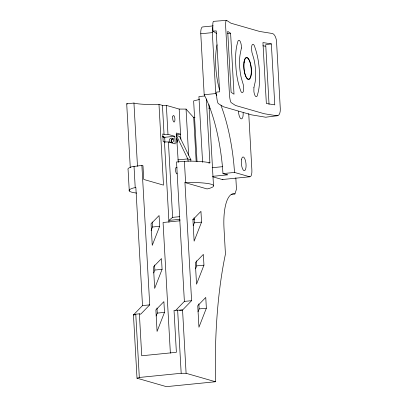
<?xml version="1.0" encoding="UTF-8"?>
<svg xmlns="http://www.w3.org/2000/svg" width="407" height="407" viewBox="0 0 407 407"><rect width="100%" height="100%" fill="white"/><g stroke="black" fill="none" stroke-linecap="round" stroke-linejoin="round"><path stroke-width="0.61" d="M190.842 161.065L190.903 159.809L179.538 136.426L176.414 135.521L187.78 158.908L188.151 161.335M129.273 190.944L128.083 169.617A42.318 5.23 -3.2 0 1 131.919 166.733L141.88 165.425L149.725 304.868L142.506 305.586L133.465 314.916L137.006 378.2L166.392 386.65L215.481 381.746L215.445 378.739A271.372 89.891 84.3 0 1 225.442 254.075L224.003 228.286A38.446 12.734 84.3 0 1 234.936 193.951L236.467 189.143L235.831 177.813M151.114 230.479L152.462 227.014L152.177 221.952M159.681 226.292L152.259 245.335L151.058 223.814L159.076 215.532L159.681 226.292L152.462 227.014M153.744 272.944L154.869 270.06L154.584 264.993M162.088 269.337L154.665 288.38L153.464 266.86L161.482 258.577L162.088 269.337L154.869 270.06M156.151 315.985L157.275 313.1L156.99 308.038M193.208 225.717L194.332 222.833L194.047 217.765M164.494 312.378L157.071 331.42L155.871 309.9L163.889 301.618L164.494 312.378L157.275 313.1M201.551 222.11L194.129 241.153L192.928 219.632L200.946 211.35L201.551 222.11L194.332 222.833M195.614 268.757L196.739 265.873L196.454 260.811M203.958 265.15L196.535 284.193L195.335 262.673L203.352 254.39L203.958 265.15L196.739 265.873M198.021 311.803L199.145 308.918L198.86 303.851M206.364 308.196L198.942 327.238L197.741 305.718L205.759 297.436L206.364 308.196L199.145 308.918M176.826 142.954L177.269 141.789A3.846 3.597 -73.9 0 0 176.75 138.935M149.725 304.868L140.685 314.199L139.382 313.822L135.77 314.184L133.465 314.916L135.272 314.738M175.768 310.292L184.376 301.404L191.595 300.681L184.946 182.575L189.296 182.453A42.318 5.23 -3.2 0 1 209.63 188.299L207.071 188.934L184.946 182.575M191.595 300.681L182.555 310.012L179.548 310.312M179.528 216.682L172.624 217.374L168.859 220.406L180.001 219.297M137.006 378.2L139.311 377.467L181.181 373.28L186.096 373.295L215.481 381.746M142.506 305.586L135.857 187.479L133.114 188.065A42.318 5.23 -3.2 0 0 136.716 193.086M271.362 43.915L262.942 42.562L266.351 103.51L274.771 104.858L271.362 43.915L265.705 44.628L269.042 104.304M277.874 115.669L266.56 117.099A7.687 3.76 82.8 0 1 265.583 117.201L251.735 114.896L223.519 106.782L218.32 103.612A7.687 1.262 85.6 0 1 216.575 95.131L216.402 92.084L219.617 91.834L216.209 30.891L212.998 31.136L212.825 28.088A7.687 1.262 85.6 0 1 213.721 21.337L226.577 20.35L230.932 23.204L259.671 31.466L272.298 33.496A7.687 3.76 82.8 0 1 276.551 41.728L280.296 108.766A7.687 3.76 82.8 0 1 276.897 115.771L264.27 113.746L235.531 105.479L231.176 102.625A7.687 1.262 85.6 0 1 229.431 94.144L225.682 27.101A7.687 1.262 85.6 0 1 226.577 20.35M213.299 25.88L202.961 26.908A7.687 2.549 84.3 0 0 200.778 33.776L204.182 94.724A92.847 30.754 84.3 0 1 222.385 166.102L222.99 173.585L227.432 174.862L212.769 176.328M200.778 33.776L212.327 32.621A7.687 2.549 84.3 0 1 212.79 27.457M204.182 94.724L215.735 93.569A92.847 30.754 84.3 0 1 216.783 95.665M130.276 167.659L126.704 103.78L133.944 103.057A34.6 4.279 -3.2 0 0 151.775 104.497L158.984 104.385L162.429 105.372L166.361 105.382L179.166 109.066L186.045 109.086L193.722 117.633L196.154 161.086M204.716 95.986L198.916 96.566L202.594 162.342M208.852 108.293L210.073 108.17M193.722 117.633L194.973 117.511M176.15 134.646L180.571 134.208L176.389 133.003L178.271 162.352M162.841 136.772L164.667 137.296L174.776 136.289L175.198 143.905L168.406 141.951L164.474 141.941L163.166 141.565L162.744 133.949L164.046 134.32L167.979 134.335L174.776 136.289M206.339 99.003L209.91 162.881A42.318 5.23 -3.2 0 0 188.105 161.121L176.531 161.966L184.376 301.404M208.699 163.004L209.91 162.881M212.174 167.715L222.558 166.677M222.99 173.585L234.539 172.431L249.689 176.791A7.687 2.549 84.3 0 0 251.877 169.923L248.733 113.634M212.739 176.796L222.258 179.533L249.689 176.791M231.161 194.327L234.936 193.951M180.077 220.787L163.065 222.487L170.37 353.159M192.679 219.531L194.566 219.342M186.096 373.295L182.555 310.012L174.033 310.358L176.379 352.309L141.728 355.774L139.382 313.822M177.874 159.89L187.78 158.908L190.903 159.809M227.544 33.501L230.601 33.262L234.01 94.21L231.11 92.308L227.701 31.359L230.601 33.262M262.902 45.803L265.405 46.205M141.88 165.425L142.974 165.741L143.737 179.451L163.502 185.134L158.984 104.385M162.749 136.559L164.911 137.454M162.866 137.006L165.028 137.902M212.998 31.136L216.692 33.557M234.539 172.431L233.933 164.947A92.847 30.754 84.3 0 0 220.965 105.382M212.327 32.621L215.735 93.569M208.954 104.619L213.472 185.419M197.024 161.487L193.64 100.921L197.716 99.903A34.6 4.279 -3.2 0 0 199.623 99.171M186.045 109.086L188.624 155.143M184.396 161.177L185.592 182.509M179.166 109.066L180.85 139.209M166.361 105.382L167.979 134.335M168.406 141.951L172.624 217.374M177.64 309.997L181.181 373.28M164.667 137.296L164.952 142.374M162.429 105.372L164.046 134.32M164.474 141.941L168.966 222.314M133.944 103.057L137.48 166.3M134.015 166.214L135.21 187.546M135.77 314.184L139.311 377.467M176.485 138.858A3.846 3.597 -73.9 0 1 177.009 141.712M172.024 142.842A2.305 2.157 -73.9 0 1 173.341 138.787M171.764 142.75A2.305 2.157 -74 0 1 173.077 138.695M177.157 173.814A3.307 1.094 84.3 0 1 175.554 169.821A3.307 1.094 84.3 0 1 177.096 167.893M127.6 104.014A42.318 5.23 -3.2 0 1 126.704 103.78M222.919 179.467A7.687 2.549 84.3 0 1 222.258 179.533M227.432 174.862A7.687 2.549 84.3 0 1 226.74 174.41M243.152 112.693A6.919 2.294 84.3 0 1 241.183 118.875A6.919 2.294 84.3 0 1 238.451 111.345M219.582 89.942A38.446 12.734 84.3 0 1 217.038 44.801M241.407 48.006L240.049 54.869A23.464 7.774 84.3 0 0 241.346 78.113L243.259 84.559L243.686 88.217A4.319 1.43 84.3 0 1 243.457 90.812A4.319 1.43 84.3 0 1 242.76 92.364L242.536 92.582A5.759 1.908 84.3 0 1 240.568 90.563L240.15 89.164A31.807 10.536 84.3 0 1 235.882 66.702L235.699 63.451A31.807 10.536 84.3 0 1 237.556 42.755L237.825 41.555A5.759 1.908 84.3 0 1 239.631 40.624L239.886 40.975A4.319 1.43 84.3 0 1 240.781 42.984A4.319 1.43 84.3 0 1 241.315 45.803L241.407 48.006M253.912 87.622L253.882 91.148A4.319 1.43 84.3 0 0 254.421 93.961A4.319 1.43 84.3 0 0 255.316 95.976L255.565 96.327A5.759 1.908 84.3 0 0 257.372 95.396L257.641 94.19A31.807 10.536 84.3 0 0 259.503 73.494L259.32 70.243A31.807 10.536 84.3 0 0 255.047 47.787L254.634 46.388A5.759 1.908 84.3 0 0 252.661 44.368L252.442 44.587A4.319 1.43 84.3 0 0 251.745 46.139A4.319 1.43 84.3 0 0 251.511 48.733L251.943 52.386L253.856 58.837A23.464 7.774 84.3 0 1 255.153 82.082L253.912 87.622M172.573 142.328A2.305 2.157 -74 0 0 172.349 138.37A2.305 2.157 -74 0 0 169.21 140.674A2.305 2.157 -74 0 0 172.573 142.328M172.731 116.85A3.307 1.094 84.3 0 0 173.977 122.039A3.307 1.094 84.3 0 0 174.674 117.409A3.307 1.094 84.3 0 0 172.731 116.85M241.468 159.809A6.919 2.294 84.3 0 0 244.078 170.681A6.919 2.294 84.3 0 0 245.543 160.979A6.919 2.294 84.3 0 0 241.468 159.809M244.134 62.23A10.765 3.566 84.3 0 0 248.199 79.141A10.765 3.566 84.3 0 0 250.468 64.052A10.765 3.566 84.3 0 0 244.134 62.23M244.012 62.006A11.147 3.694 84.3 0 0 248.219 79.523A11.147 3.694 84.3 0 0 250.575 63.894A11.147 3.694 84.3 0 0 244.012 62.006"/></g></svg>
